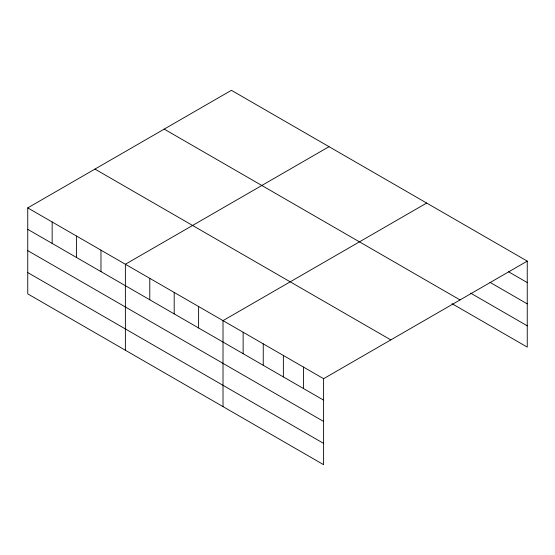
<?xml version="1.0" encoding="UTF-8"?>
<svg xmlns="http://www.w3.org/2000/svg" width="555" height="555" viewBox="0 0 555 555"><rect width="100%" height="100%" fill="white"/><g stroke="black" fill="none" stroke-linecap="round" stroke-linejoin="round"><path stroke-width="0.83" d="M27.75 207.889L323.6 378.697L323.6 464.688L27.75 293.879L27.75 207.889L231.4 90.312L527.25 261.121L527.25 347.111L451.992 303.661M329.032 146.68L125.381 264.256L125.381 350.247M426.663 203.047L223.013 320.624L223.013 406.614M323.6 378.697L527.25 261.121M508.623 271.811L527.25 282.564M489.996 282.356L527.25 303.863M470.619 293.116L527.25 325.813M164.197 129.114L460.046 299.922M94.954 169.088L390.803 339.896M27.75 229.333L323.6 400.141M27.75 250.631L323.6 421.439M27.75 272.574L323.6 443.389M303.488 367.084L303.488 388.521M283.369 355.464L283.369 376.907M263.25 343.85L263.25 365.294M243.132 332.237L243.132 353.681M198.607 306.526L198.607 327.97M174.194 292.436L174.194 313.88M149.788 278.346L149.788 299.79M100.975 250.159L100.975 271.603M76.562 236.069L76.562 257.513M52.156 221.979L52.156 243.423"/></g></svg>
